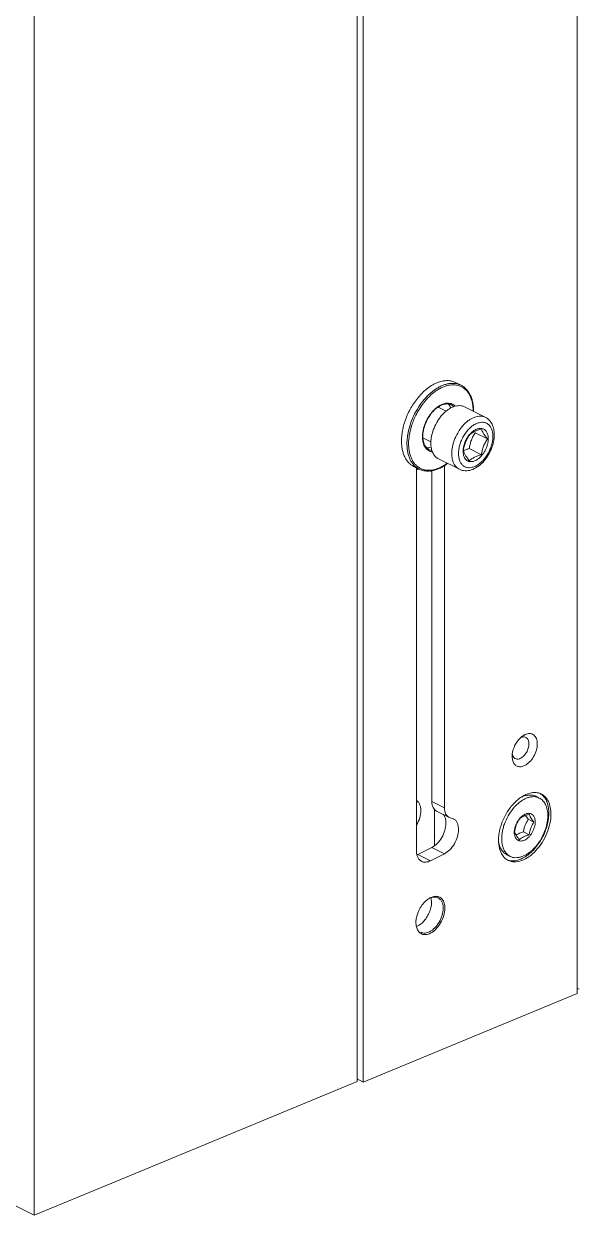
# Model space of a CAD drawing. Header units: millimetres. Extents: x 0 to 2382, y 0 to 1684.
# Drawn here: x 1988.3 to 2081.8, y 699.3 to 900.1 of the extents above; entities that cross this region are included whole.
import ezdxf

# ---------------------------------------------------------------- set-up
doc = ezdxf.new("R2010")
doc.units = ezdxf.units.MM
doc.layers.get('0').update_dxf_attribs({"lineweight": 13})

msp = doc.modelspace()

# ---------------------------------------------------------------- linework, layer by layer
for p, q in [((2081.61, 736.65), (2081.61, 1251.89)), ((2044.48, 1230.29), (2044.48, 721.83)), ((2045.54, 1230.77), (2045.54, 721.71)), ((1990.04, 1198.41), (1990.04, 699.27)), ((2061.1, 839.65), (2062.02, 839.19)), ((2059.54, 834.84), (2058.18, 835.52)), ((2066.12, 833.79), (2062.59, 835.56)), ((2056.94, 829.66), (2055.59, 830.33)), ((2066.49, 830.17), (2064.43, 831.2)), ((2065.47, 827.49), (2063.41, 828.52)), ((2061.74, 825.02), (2058.2, 826.79)), ((2059.23, 767.96), (2059.23, 825.65)), ((2054.03, 825.52), (2054.95, 825.06)), ((2054.49, 825.29), (2054.49, 760.74)), ((2057.11, 824.78), (2057.11, 769.02)), ((1990.04, 699.27), (1841.54, 773.52)), ((2075.23, 769.6), (2074.66, 769.89)), ((2057.11, 769.02), (2059.23, 767.96)), ((2057.57, 761.59), (2057.57, 767.67)), ((2060.01, 766.33), (2057.89, 767.4)), ((2060.35, 766.23), (2060.01, 766.34)), ((2060.72, 766.11), (2060.35, 766.23)), ((2073.37, 766.02), (2074.32, 765.54)), ((2072.56, 763.88), (2073.51, 763.4)), ((2054.74, 760.09), (2057.11, 761.27)), ((2059.23, 760.21), (2057.11, 761.27)), ((2054.74, 760.09), (2056.86, 759.02)), ((2056.86, 759.02), (2059.23, 760.21)), ((2070.31, 759.77), (2069.74, 760.05)), ((2081.96, 737.36), (2081.61, 737.54)), ((2081.61, 736.65), (2045.54, 721.71)), ((2044.48, 721.83), (2003.12, 704.69)), ((2044.48, 722.24), (2045.54, 721.71)), ((2003.12, 704.69), (1990.04, 699.27))]:
    msp.add_line(p, q)
for centre, radius, start, end in [((2064.71, 829.18), 11.44, 141.8887, 142.103), ((2063.38, 830.4), 9.62, 133.0859, 133.9961), ((2065.61, 828.56), 12.53, 153.4964, 158.2972), ((2055.74, 834.85), 8.39, 359.5685, 359.9996), ((2064.86, 828.83), 11.72, 162.9204, 163.2373), ((2065.26, 828.71), 12.14, 158.3025, 162.8911), ((2060.22, 830.5), 4.71, 179.1201, 179.9981), ((2075.04, 839.97), 13.77, 218.5727, 219.5825), ((2065.59, 828.06), 3.22, 178.8689, 179.9969), ((2056.06, 822.47), 2.96, 115.4586, 116.5674), ((2055.29, 823.27), 1.82, 100.5677, 102.4471), ((2073.86, 778.1), 2.43, 116.5749, 118.4772), ((2073.8, 778.2), 2.31, 114.7173, 116.5708), ((2071.5, 776.92), 0.756, 234.0644, 243.4397), ((2077.78, 762.29), 9.37, 142.4973, 143.4287), ((2077.57, 762.46), 9.11, 139.1596, 142.5104), ((2076.57, 763.09), 7.45, 135.9849, 137.8617), ((2076.37, 763.62), 7.43, 131.3429, 131.9742), ((2074.68, 763.8), 3.63, 140.2604, 141.3367), ((2069.93, 767.08), 6.91, 356.3123, 359.9655), ((2073.74, 763.8), 2.74, 177.7374, 179.9812), ((2075.4, 762.47), 7.05, 175.717, 179.9298), ((2074.65, 762.47), 6.3, 179.9813, 183.2384), ((2053.59, 762.37), 2.55, 292.8535, 296.5897), ((2058.76, 749.31), 3.97, 128.228, 131.9761), ((2058.62, 749.49), 3.75, 126.8615, 128.2064), ((2058.15, 750.21), 2.89, 116.5943, 119.941), ((2054.58, 752.12), 2.45, 11.8055, 15.003), ((2054.43, 752.09), 2.6, 10.4208, 11.8237), ((2058.14, 748.58), 3.72, 177.9411, 179.9889)]:
    msp.add_arc(centre, radius, start, end)
for points, knots in [([(2061.1, 839.65), (2061, 839.7), (2060.79, 839.79), (2060.46, 839.89), (2060.11, 839.96), (2059.63, 839.99), (2058.99, 839.94), (2058.21, 839.73), (2057.43, 839.38), (2056.64, 838.9), (2055.88, 838.29), (2055.15, 837.57), (2054.47, 836.76), (2053.84, 835.86), (2053.3, 834.9), (2052.83, 833.89), (2052.46, 832.86), (2052.19, 831.82), (2052.02, 830.8), (2051.98, 830.12), (2051.98, 829.79)], [0, 0, 0, 0, 0.022306, 0.044794, 0.067641, 0.091004, 0.139764, 0.191968, 0.248047, 0.308075, 0.371828, 0.438849, 0.508502, 0.580025, 0.652569, 0.725241, 0.797144, 0.867414, 0.935258, 1, 1, 1, 1]), ([(2062.02, 839.19), (2061.87, 839.27), (2061.56, 839.39), (2061.06, 839.5), (2060.53, 839.53), (2059.98, 839.48), (2059.42, 839.35), (2058.85, 839.15), (2058.27, 838.87), (2057.7, 838.52), (2057.14, 838.1), (2056.39, 837.46), (2055.52, 836.5), (2054.62, 835.2), (2054.12, 834.24), (2053.9, 833.75)], [0, 0, 0, 0, 0.046435, 0.093673, 0.142442, 0.193346, 0.246832, 0.303186, 0.362539, 0.424886, 0.490107, 0.55798, 0.700326, 0.848911, 1, 1, 1, 1]), ([(2057.93, 838.32), (2057.83, 838.26), (2057.44, 837.98), (2057.07, 837.68), (2056.8, 837.43)], [0, 0, 0, 0, 0.242186, 1, 1, 1, 1]), ([(2064.07, 834.81), (2064.07, 835.04), (2064.05, 835.49), (2063.96, 836.14), (2063.8, 836.75), (2063.59, 837.3), (2063.33, 837.8), (2063.01, 838.23), (2062.64, 838.59), (2062.22, 838.88), (2061.76, 839.09), (2061.27, 839.22), (2060.74, 839.27), (2060.2, 839.24), (2059.64, 839.13), (2059.06, 838.93), (2058.49, 838.67), (2058.11, 838.44), (2057.93, 838.32)], [0, 0, 0, 0, 0.074772, 0.146012, 0.213616, 0.277678, 0.338457, 0.39642, 0.452241, 0.506769, 0.560977, 0.615866, 0.672374, 0.731291, 0.793217, 0.858544, 0.927466, 1, 1, 1, 1]), ([(2064.13, 834.85), (2064.13, 835.1), (2064.11, 835.58), (2064.01, 836.28), (2063.84, 836.94), (2063.6, 837.53), (2063.3, 838.07), (2062.93, 838.53), (2062.5, 838.91), (2062.18, 839.11), (2062.02, 839.19)], [0, 0, 0, 0, 0.146196, 0.285596, 0.418086, 0.543958, 0.663861, 0.778852, 0.890338, 1, 1, 1, 1]), ([(2055.69, 836.2), (2055.44, 835.89), (2054.98, 835.22), (2054.58, 834.52), (2054.4, 834.15)], [0, 0, 0, 0, 0.496099, 1, 1, 1, 1]), ([(2055.52, 830.57), (2055.52, 830.77), (2055.55, 831.18), (2055.67, 831.8), (2055.85, 832.43), (2056.1, 833.04), (2056.41, 833.64), (2056.76, 834.2), (2057.16, 834.7), (2057.6, 835.15), (2058.05, 835.53), (2058.52, 835.83), (2059, 836.04), (2059.47, 836.16), (2059.92, 836.19), (2060.34, 836.11), (2060.72, 835.94), (2060.94, 835.77), (2061.04, 835.67)], [0, 0, 0, 0, 0.066906, 0.137088, 0.209709, 0.283783, 0.358254, 0.432043, 0.504109, 0.573498, 0.639405, 0.701242, 0.758713, 0.811903, 0.861363, 0.908155, 0.95379, 1, 1, 1, 1]), ([(2059.88, 836.03), (2059.77, 836.04), (2059.54, 836.05), (2059.19, 836), (2058.82, 835.88), (2058.44, 835.7), (2058.07, 835.46), (2057.7, 835.17), (2057.34, 834.82), (2056.88, 834.3), (2056.39, 833.55), (2056.01, 832.74), (2055.79, 832.06), (2055.66, 831.55), (2055.59, 831.06), (2055.57, 830.73), (2055.57, 830.57)], [0, 0, 0, 0, 0.043488, 0.090232, 0.140777, 0.195323, 0.253786, 0.315875, 0.381136, 0.449001, 0.589747, 0.732408, 0.802612, 0.871045, 0.937044, 1, 1, 1, 1]), ([(2056.69, 837.32), (2056.61, 837.24), (2056.26, 836.89), (2055.94, 836.53), (2055.72, 836.24)], [0, 0, 0, 0, 0.244993, 1, 1, 1, 1]), ([(2062.59, 835.56), (2062.46, 835.62), (2062.19, 835.72), (2061.74, 835.77), (2061.28, 835.73), (2060.8, 835.6), (2060.31, 835.39), (2059.82, 835.09), (2059.35, 834.71), (2058.9, 834.26), (2058.47, 833.76), (2057.96, 833.01), (2057.53, 832.2), (2057.23, 831.34), (2057.06, 830.7), (2056.95, 830.06), (2056.93, 829.64), (2056.93, 829.44)], [0, 0, 0, 0, 0.044734, 0.09089, 0.139664, 0.191881, 0.247975, 0.30802, 0.371791, 0.43883, 0.508503, 0.580045, 0.725165, 0.79709, 0.867374, 0.935246, 1, 1, 1, 1]), ([(2060.36, 835.88), (2060.29, 835.92), (2060.13, 835.98), (2059.97, 836.02), (2059.88, 836.03)], [0, 0, 0, 0, 0.4936, 1, 1, 1, 1]), ([(2059.88, 836.02), (2059.97, 835.93), (2060.13, 835.72), (2060.25, 835.49), (2060.3, 835.36)], [0, 0, 0, 0, 0.48446, 1, 1, 1, 1]), ([(2060.36, 835.88), (2060.44, 835.84), (2060.59, 835.75), (2060.72, 835.64), (2060.79, 835.58)], [0, 0, 0, 0, 0.495884, 1, 1, 1, 1]), ([(2053.9, 833.75), (2053.74, 833.39), (2053.46, 832.65), (2053.14, 831.53), (2052.95, 830.42), (2052.9, 829.69), (2052.9, 829.33)], [0, 0, 0, 0, 0.261697, 0.517796, 0.764867, 1, 1, 1, 1]), ([(2066.12, 833.79), (2065.99, 833.85), (2065.72, 833.95), (2065.28, 834), (2064.81, 833.96), (2064.33, 833.83), (2063.84, 833.62), (2063.36, 833.32), (2062.88, 832.94), (2062.43, 832.5), (2062.01, 831.99), (2061.49, 831.25), (2061.07, 830.43), (2060.76, 829.57), (2060.59, 828.93), (2060.49, 828.3), (2060.46, 827.88), (2060.46, 827.67)], [0, 0, 0, 0, 0.044734, 0.09089, 0.139663, 0.191881, 0.247976, 0.30802, 0.371791, 0.43883, 0.508503, 0.580045, 0.725165, 0.797089, 0.867375, 0.935244, 1, 1, 1, 1]), ([(2066.12, 833.79), (2066.24, 833.73), (2066.48, 833.58), (2066.79, 833.31), (2067.05, 832.98), (2067.27, 832.61), (2067.43, 832.21), (2067.59, 831.63), (2067.63, 831.17), (2067.63, 830.85)], [0, 0, 0, 0, 0.117982, 0.236473, 0.35628, 0.478104, 0.602788, 0.731056, 1, 1, 1, 1]), ([(2053.63, 832.22), (2053.49, 831.73), (2053.27, 830.78), (2053.18, 829.81), (2053.18, 829.33)], [0, 0, 0, 0, 0.515086, 1, 1, 1, 1]), ([(2067.39, 830.57), (2067.39, 830.79), (2067.36, 831.22), (2067.2, 831.81), (2066.97, 832.23), (2066.74, 832.5), (2066.55, 832.66), (2066.34, 832.79), (2066.11, 832.89), (2065.86, 832.94), (2065.51, 832.97), (2065.04, 832.9), (2064.47, 832.68), (2063.9, 832.33), (2063.36, 831.85), (2062.87, 831.27), (2062.43, 830.61), (2062.07, 829.9), (2061.8, 829.15), (2061.64, 828.41), (2061.6, 827.91), (2061.6, 827.67)], [0, 0, 0, 0, 0.063409, 0.121043, 0.173279, 0.197842, 0.221689, 0.245157, 0.268615, 0.292434, 0.316954, 0.369065, 0.426555, 0.489818, 0.558379, 0.63114, 0.706587, 0.782972, 0.858467, 0.931314, 1, 1, 1, 1]), ([(2063.41, 830.82), (2063.57, 831), (2063.82, 831.26), (2064.19, 831.55), (2064.47, 831.71), (2064.75, 831.83), (2065.02, 831.91), (2065.29, 831.94), (2065.54, 831.91), (2065.78, 831.84), (2065.99, 831.72), (2066.18, 831.55), (2066.34, 831.34), (2066.46, 831.1), (2066.59, 830.71), (2066.62, 830.4), (2066.62, 830.18)], [0, 0, 0, 0, 0.155756, 0.228554, 0.297284, 0.361755, 0.422052, 0.478602, 0.532205, 0.584013, 0.635426, 0.687901, 0.742746, 0.800954, 0.863143, 1, 1, 1, 1]), ([(2063.43, 830.8), (2063.55, 830.91), (2063.82, 831.13), (2064.3, 831.41), (2064.86, 831.64), (2065.26, 831.76), (2065.47, 831.82)], [0, 0, 0, 0, 0.216086, 0.454608, 0.717865, 1, 1, 1, 1]), ([(2065.47, 831.82), (2065.51, 831.7), (2065.61, 831.44), (2065.83, 831.04), (2066.13, 830.61), (2066.36, 830.32), (2066.49, 830.17)], [0, 0, 0, 0, 0.19295, 0.423865, 0.696098, 1, 1, 1, 1]), ([(2051.98, 829.79), (2051.98, 829.55), (2052, 829.07), (2052.1, 828.37), (2052.27, 827.72), (2052.5, 827.13), (2052.8, 826.61), (2053.15, 826.16), (2053.56, 825.79), (2053.87, 825.6), (2054.03, 825.52)], [0, 0, 0, 0, 0.148361, 0.289413, 0.422924, 0.549127, 0.668629, 0.782515, 0.892331, 1, 1, 1, 1]), ([(2057.2, 827.96), (2057.08, 827.97), (2056.83, 828.03), (2056.5, 828.2), (2056.2, 828.44), (2055.95, 828.74), (2055.76, 829.11), (2055.62, 829.54), (2055.53, 830), (2055.51, 830.33), (2055.51, 830.5)], [0, 0, 0, 0, 0.111964, 0.222142, 0.333928, 0.450459, 0.574191, 0.706685, 0.848658, 1, 1, 1, 1]), ([(2055.57, 830.57), (2055.57, 830.38), (2055.6, 830), (2055.72, 829.48), (2055.91, 829.03), (2056.09, 828.78), (2056.19, 828.68)], [0, 0, 0, 0, 0.286781, 0.548631, 0.785352, 1, 1, 1, 1]), ([(2061.6, 827.67), (2061.6, 827.45), (2061.63, 827.02), (2061.79, 826.43), (2062.02, 826.01), (2062.25, 825.75), (2062.44, 825.58), (2062.65, 825.45), (2062.88, 825.36), (2063.13, 825.3), (2063.48, 825.27), (2063.95, 825.34), (2064.52, 825.56), (2065.09, 825.92), (2065.63, 826.39), (2066.12, 826.97), (2066.56, 827.63), (2066.92, 828.35), (2067.19, 829.09), (2067.35, 829.83), (2067.39, 830.33), (2067.39, 830.57)], [0, 0, 0, 0, 0.063409, 0.121043, 0.173279, 0.197842, 0.221689, 0.245157, 0.268615, 0.292434, 0.316954, 0.369065, 0.426555, 0.489818, 0.558379, 0.63114, 0.706587, 0.782972, 0.858467, 0.931314, 1, 1, 1, 1]), ([(2067.63, 830.85), (2067.63, 830.44), (2067.55, 829.81), (2067.34, 828.99), (2067.03, 828.17), (2066.52, 827.2), (2065.86, 826.34), (2065.25, 825.77), (2064.63, 825.3), (2063.95, 824.95), (2063.24, 824.78), (2062.72, 824.75), (2062.21, 824.83), (2061.89, 824.95), (2061.74, 825.02)], [0, 0, 0, 0, 0.129258, 0.196876, 0.265722, 0.404191, 0.539215, 0.604026, 0.666483, 0.783849, 0.839529, 0.893755, 0.947081, 1, 1, 1, 1]), ([(2062.37, 828.12), (2062.38, 828.36), (2062.44, 828.83), (2062.65, 829.53), (2062.97, 830.21), (2063.26, 830.62), (2063.41, 830.82)], [0, 0, 0, 0, 0.236261, 0.488003, 0.74598, 1, 1, 1, 1]), ([(2066.62, 830.18), (2066.62, 830.01), (2066.59, 829.64), (2066.46, 829.1), (2066.27, 828.55), (2066.01, 828.03), (2065.69, 827.55), (2065.32, 827.13), (2064.93, 826.78), (2064.52, 826.52), (2064.1, 826.35), (2063.75, 826.31), (2063.5, 826.33), (2063.32, 826.37), (2063.15, 826.44), (2062.99, 826.53), (2062.85, 826.65), (2062.68, 826.85), (2062.51, 827.15), (2062.4, 827.59), (2062.37, 827.9), (2062.37, 828.06)], [0, 0, 0, 0, 0.068686, 0.141533, 0.217028, 0.293412, 0.36886, 0.441621, 0.510182, 0.573445, 0.630935, 0.683046, 0.707566, 0.731384, 0.754843, 0.778311, 0.802158, 0.826721, 0.878957, 0.936592, 1, 1, 1, 1]), ([(2062.41, 828.12), (2062.44, 828.37), (2062.53, 828.85), (2062.74, 829.54), (2063.05, 830.2), (2063.3, 830.6), (2063.43, 830.8)], [0, 0, 0, 0, 0.253391, 0.505976, 0.755306, 1, 1, 1, 1]), ([(2064.43, 831.2), (2064.3, 831), (2064.05, 830.59), (2063.75, 829.94), (2063.53, 829.24), (2063.45, 828.76), (2063.41, 828.52)], [0, 0, 0, 0, 0.244694, 0.494024, 0.746609, 1, 1, 1, 1]), ([(2066.49, 830.17), (2066.36, 829.97), (2066.11, 829.56), (2065.81, 828.91), (2065.59, 828.21), (2065.5, 827.73), (2065.47, 827.49)], [0, 0, 0, 0, 0.244694, 0.494024, 0.746609, 1, 1, 1, 1]), ([(2052.9, 829.33), (2052.9, 829.09), (2052.92, 828.61), (2053.02, 827.91), (2053.19, 827.26), (2053.42, 826.67), (2053.72, 826.15), (2054.07, 825.7), (2054.48, 825.33), (2054.79, 825.14), (2054.95, 825.06)], [0, 0, 0, 0, 0.148365, 0.289411, 0.422924, 0.549127, 0.668628, 0.782516, 0.892331, 1, 1, 1, 1]), ([(2053.18, 829.33), (2053.18, 829.09), (2053.2, 828.63), (2053.3, 827.95), (2053.44, 827.42), (2053.58, 827.02), (2053.74, 826.66), (2053.97, 826.24), (2054.32, 825.8), (2054.72, 825.44), (2055.16, 825.16), (2055.65, 824.97), (2056.18, 824.86), (2056.74, 824.84), (2057.21, 824.9), (2057.6, 824.99), (2058, 825.11), (2058.51, 825.32), (2059.11, 825.64), (2059.49, 825.9), (2059.69, 826.05)], [0, 0, 0, 0, 0.074232, 0.144816, 0.211641, 0.243689, 0.274853, 0.334684, 0.391704, 0.446677, 0.500557, 0.55441, 0.609304, 0.666201, 0.725877, 0.756954, 0.788911, 0.855553, 0.925942, 1, 1, 1, 1]), ([(2056.98, 828.73), (2056.85, 828.69), (2056.59, 828.65), (2056.32, 828.66), (2056.19, 828.67)], [0, 0, 0, 0, 0.515579, 1, 1, 1, 1]), ([(2056.19, 828.68), (2056.25, 828.62), (2056.38, 828.5), (2056.53, 828.41), (2056.61, 828.37)], [0, 0, 0, 0, 0.506633, 1, 1, 1, 1]), ([(2057.11, 828.22), (2057.02, 828.23), (2056.85, 828.27), (2056.68, 828.33), (2056.61, 828.37)], [0, 0, 0, 0, 0.504124, 1, 1, 1, 1]), ([(2058.2, 826.79), (2058.1, 826.84), (2057.91, 826.96), (2057.66, 827.19), (2057.44, 827.47), (2057.25, 827.79), (2057.11, 828.16), (2056.97, 828.7), (2056.93, 829.14), (2056.93, 829.44)], [0, 0, 0, 0, 0.107708, 0.217562, 0.33149, 0.451039, 0.577278, 0.710836, 1, 1, 1, 1]), ([(2060.46, 827.67), (2060.46, 827.37), (2060.5, 826.94), (2060.64, 826.39), (2060.79, 826.02), (2060.97, 825.7), (2061.19, 825.42), (2061.45, 825.19), (2061.64, 825.07), (2061.74, 825.02)], [0, 0, 0, 0, 0.289163, 0.422719, 0.548963, 0.66851, 0.782438, 0.892292, 1, 1, 1, 1]), ([(2063.41, 828.52), (2063.24, 828.47), (2062.9, 828.37), (2062.57, 828.24), (2062.41, 828.17)], [0, 0, 0, 0, 0.513069, 1, 1, 1, 1]), ([(2063.43, 826.47), (2063.3, 826.62), (2063.07, 826.92), (2062.77, 827.35), (2062.55, 827.75), (2062.45, 828), (2062.41, 828.12)], [0, 0, 0, 0, 0.303903, 0.576135, 0.80705, 1, 1, 1, 1]), ([(2054.95, 825.06), (2055.12, 824.98), (2055.47, 824.84), (2056.04, 824.73), (2056.64, 824.71), (2057.25, 824.8), (2057.88, 824.97), (2058.51, 825.23), (2059.14, 825.58), (2059.54, 825.86), (2059.74, 826.01)], [0, 0, 0, 0, 0.10946, 0.220775, 0.335653, 0.455517, 0.581426, 0.714033, 0.853593, 1, 1, 1, 1]), ([(2065.47, 827.49), (2065.26, 827.43), (2064.86, 827.31), (2064.3, 827.08), (2063.82, 826.8), (2063.55, 826.58), (2063.43, 826.47)], [0, 0, 0, 0, 0.282135, 0.545392, 0.783914, 1, 1, 1, 1]), ([(2054.74, 825.12), (2054.72, 825.11), (2054.63, 825.07), (2054.55, 825.02), (2054.49, 824.99)], [0, 0, 0, 0, 0.245609, 1, 1, 1, 1]), ([(2054.89, 825.05), (2054.86, 825.05), (2054.72, 825.01), (2054.59, 824.96), (2054.49, 824.92)], [0, 0, 0, 0, 0.241819, 1, 1, 1, 1]), ([(2057.11, 824.51), (2057.1, 824.54), (2057.05, 824.63), (2056.99, 824.71), (2056.95, 824.78)], [0, 0, 0, 0, 0.255394, 1, 1, 1, 1]), ([(2072.06, 779.77), (2071.67, 779.41), (2071.05, 778.53), (2070.72, 777.51), (2070.67, 776.98)], [0, 0, 0, 0, 0.499798, 1, 1, 1, 1]), ([(2072.34, 780.01), (2072.32, 779.99), (2072.22, 779.91), (2072.13, 779.83), (2072.06, 779.77)], [0, 0, 0, 0, 0.245089, 1, 1, 1, 1]), ([(2072.39, 779.88), (2072.36, 779.87), (2072.25, 779.84), (2072.14, 779.8), (2072.06, 779.76)], [0, 0, 0, 0, 0.239861, 1, 1, 1, 1]), ([(2072.7, 780.24), (2072.67, 780.22), (2072.55, 780.15), (2072.43, 780.07), (2072.34, 780.01)], [0, 0, 0, 0, 0.242433, 1, 1, 1, 1]), ([(2072.96, 779.82), (2072.87, 779.86), (2072.68, 779.91), (2072.49, 779.9), (2072.39, 779.88)], [0, 0, 0, 0, 0.481246, 1, 1, 1, 1]), ([(2074.89, 778.74), (2074.89, 779.04), (2074.82, 779.6), (2074.42, 780.19), (2073.99, 780.43), (2073.48, 780.52), (2073.08, 780.42), (2072.84, 780.31)], [0, 0, 0, 0, 0.285545, 0.522107, 0.632678, 0.745977, 1, 1, 1, 1]), ([(2073.48, 778.74), (2073.48, 778.86), (2073.46, 779.09), (2073.36, 779.41), (2073.19, 779.66), (2073.04, 779.78), (2072.96, 779.82)], [0, 0, 0, 0, 0.289252, 0.549686, 0.78297, 1, 1, 1, 1]), ([(2072.06, 776.3), (2072.26, 776.4), (2072.65, 776.7), (2073.09, 777.29), (2073.39, 777.99), (2073.48, 778.49), (2073.48, 778.74)], [0, 0, 0, 0, 0.229676, 0.488215, 0.753207, 1, 1, 1, 1]), ([(2072.77, 775.08), (2073.07, 775.23), (2073.65, 775.68), (2074.31, 776.57), (2074.76, 777.62), (2074.89, 778.37), (2074.89, 778.74)], [0, 0, 0, 0, 0.2297, 0.488215, 0.753182, 1, 1, 1, 1]), ([(2070.67, 776.98), (2070.66, 776.95), (2070.65, 776.83), (2070.65, 776.71), (2070.65, 776.61)], [0, 0, 0, 0, 0.255387, 1, 1, 1, 1]), ([(2070.65, 776.61), (2070.65, 776.53), (2070.66, 776.22), (2070.72, 775.91), (2070.81, 775.69)], [0, 0, 0, 0, 0.267399, 1, 1, 1, 1]), ([(2070.68, 776.98), (2070.7, 776.84), (2070.79, 776.58), (2070.96, 776.38), (2071.06, 776.3)], [0, 0, 0, 0, 0.533404, 1, 1, 1, 1]), ([(2070.81, 775.69), (2070.89, 775.51), (2071.09, 775.18), (2071.59, 774.88), (2072.19, 774.85), (2072.58, 774.98), (2072.77, 775.08)], [0, 0, 0, 0, 0.251343, 0.482145, 0.723859, 1, 1, 1, 1]), ([(2071.17, 776.24), (2071.25, 776.2), (2071.37, 776.17), (2071.49, 776.16), (2071.52, 776.16)], [0, 0, 0, 0, 0.741734, 1, 1, 1, 1]), ([(2071.52, 776.16), (2071.56, 776.16), (2071.75, 776.17), (2071.93, 776.23), (2072.06, 776.3)], [0, 0, 0, 0, 0.23363, 1, 1, 1, 1]), ([(2071.21, 768.27), (2071.37, 768.44), (2071.7, 768.74), (2072.22, 769.14), (2072.75, 769.45), (2073.28, 769.68), (2073.81, 769.81), (2074.31, 769.85), (2074.79, 769.78), (2075.09, 769.67), (2075.23, 769.6)], [0, 0, 0, 0, 0.152379, 0.29723, 0.433643, 0.561224, 0.68022, 0.791651, 0.897371, 1, 1, 1, 1]), ([(2072.25, 769.8), (2072.18, 769.76), (2071.91, 769.57), (2071.65, 769.37), (2071.46, 769.2)], [0, 0, 0, 0, 0.243092, 1, 1, 1, 1]), ([(2074.15, 770.52), (2073.99, 770.5), (2073.32, 770.38), (2072.69, 770.08), (2072.25, 769.8)], [0, 0, 0, 0, 0.230699, 1, 1, 1, 1]), ([(2074.66, 769.89), (2074.58, 769.93), (2074.4, 770), (2074.12, 770.08), (2073.83, 770.11), (2073.42, 770.11), (2072.88, 770.02), (2072.46, 769.86), (2072.26, 769.76)], [0, 0, 0, 0, 0.113392, 0.228095, 0.345339, 0.466211, 0.721828, 1, 1, 1, 1]), ([(2075.56, 770.27), (2075.35, 770.38), (2074.88, 770.53), (2074.39, 770.54), (2074.15, 770.52)], [0, 0, 0, 0, 0.487221, 1, 1, 1, 1]), ([(2075.23, 769.6), (2075.34, 769.55), (2075.55, 769.42), (2075.84, 769.16), (2076.09, 768.84), (2076.29, 768.48), (2076.46, 768.07), (2076.62, 767.46), (2076.66, 766.96), (2076.66, 766.63)], [0, 0, 0, 0, 0.107708, 0.217562, 0.331488, 0.451034, 0.577277, 0.710835, 1, 1, 1, 1]), ([(2075.33, 770.39), (2075.39, 770.35), (2075.63, 770.2), (2075.85, 770), (2075.99, 769.83)], [0, 0, 0, 0, 0.246282, 1, 1, 1, 1]), ([(2077.19, 766.89), (2077.19, 767.27), (2077.13, 768), (2076.82, 768.99), (2076.3, 769.78), (2075.82, 770.15), (2075.56, 770.27)], [0, 0, 0, 0, 0.289574, 0.549671, 0.78286, 1, 1, 1, 1]), ([(2075.99, 769.83), (2076.28, 769.49), (2076.72, 768.58), (2076.83, 767.6), (2076.83, 767.07)], [0, 0, 0, 0, 0.460828, 1, 1, 1, 1]), ([(2055.23, 767.48), (2055.23, 767.66), (2055.2, 768.02), (2055.07, 768.52), (2054.83, 768.93), (2054.61, 769.13), (2054.5, 769.21)], [0, 0, 0, 0, 0.28669, 0.547266, 0.78234, 1, 1, 1, 1]), ([(2054.51, 765.03), (2054.74, 765.41), (2055.09, 766.2), (2055.23, 767.06), (2055.23, 767.48)], [0, 0, 0, 0, 0.517569, 1, 1, 1, 1]), ([(2057.11, 769.02), (2057.11, 768.84), (2057.14, 768.49), (2057.28, 768.01), (2057.53, 767.63), (2057.76, 767.46), (2057.89, 767.4)], [0, 0, 0, 0, 0.289313, 0.549489, 0.782635, 1, 1, 1, 1]), ([(2060.01, 766.34), (2059.88, 766.4), (2059.65, 766.57), (2059.4, 766.95), (2059.26, 767.43), (2059.23, 767.78), (2059.23, 767.96)], [0, 0, 0, 0, 0.217364, 0.45051, 0.710687, 1, 1, 1, 1]), ([(2070.25, 767.88), (2069.66, 767.07), (2069.02, 765.87), (2068.65, 764.6), (2068.57, 764.28)], [0, 0, 0, 0, 0.752934, 1, 1, 1, 1]), ([(2068.88, 762.74), (2068.88, 762.97), (2068.91, 763.43), (2069.02, 764.13), (2069.2, 764.84), (2069.54, 765.79), (2070.11, 766.92), (2070.71, 767.73), (2071.05, 768.09)], [0, 0, 0, 0, 0.115345, 0.236176, 0.361289, 0.489342, 0.747973, 1, 1, 1, 1]), ([(2071.4, 769.15), (2071.34, 769.09), (2071.08, 768.86), (2070.85, 768.61), (2070.68, 768.41)], [0, 0, 0, 0, 0.245022, 1, 1, 1, 1]), ([(2059.47, 765.36), (2059.47, 764.95), (2059.34, 764.11), (2058.83, 762.94), (2058.09, 761.94), (2057.44, 761.44), (2057.11, 761.27)], [0, 0, 0, 0, 0.246829, 0.511783, 0.770291, 1, 1, 1, 1]), ([(2058.98, 766.88), (2059.02, 766.84), (2059.18, 766.65), (2059.29, 766.42), (2059.34, 766.24)], [0, 0, 0, 0, 0.237029, 1, 1, 1, 1]), ([(2059.34, 766.24), (2059.37, 766.17), (2059.45, 765.88), (2059.47, 765.58), (2059.47, 765.36)], [0, 0, 0, 0, 0.236009, 1, 1, 1, 1]), ([(2061.6, 764.29), (2061.6, 764.5), (2061.56, 764.89), (2061.4, 765.42), (2061.12, 765.84), (2060.86, 766.04), (2060.73, 766.11)], [0, 0, 0, 0, 0.289313, 0.549489, 0.782635, 1, 1, 1, 1]), ([(2069.97, 759.09), (2070.3, 758.93), (2071.08, 758.76), (2072.32, 759), (2073.56, 759.68), (2074.73, 760.74), (2075.75, 762.09), (2076.54, 763.63), (2077.06, 765.25), (2077.19, 766.36), (2077.19, 766.89)], [0, 0, 0, 0, 0.090494, 0.191264, 0.307352, 0.438213, 0.57954, 0.724921, 0.867307, 1, 1, 1, 1]), ([(2076.66, 766.63), (2076.66, 766.4), (2076.63, 765.93), (2076.51, 765.22), (2076.32, 764.49), (2075.98, 763.53), (2075.51, 762.62), (2074.93, 761.78), (2074.45, 761.21), (2073.94, 760.71), (2073.41, 760.29), (2072.87, 759.96), (2072.32, 759.71), (2071.78, 759.57), (2071.25, 759.52), (2070.76, 759.58), (2070.45, 759.69), (2070.31, 759.77)], [0, 0, 0, 0, 0.064756, 0.132625, 0.202911, 0.274835, 0.419955, 0.491499, 0.561172, 0.628211, 0.691982, 0.752026, 0.80812, 0.860338, 0.90911, 0.955266, 1, 1, 1, 1]), ([(2071.85, 766.07), (2071.72, 765.91), (2071.5, 765.58), (2071.24, 765.04), (2071.06, 764.48), (2071.01, 764.09), (2071, 763.91)], [0, 0, 0, 0, 0.253745, 0.511129, 0.762731, 1, 1, 1, 1]), ([(2071, 763.8), (2071, 763.67), (2071.02, 763.41), (2071.12, 763.05), (2071.28, 762.75), (2071.51, 762.52), (2071.78, 762.38), (2072.1, 762.33), (2072.44, 762.38), (2072.78, 762.51), (2073.13, 762.73), (2073.46, 763.02), (2073.76, 763.37), (2074.03, 763.78), (2074.25, 764.21), (2074.41, 764.66), (2074.51, 765.12), (2074.54, 765.42), (2074.54, 765.57)], [0, 0, 0, 0, 0.063432, 0.121097, 0.173353, 0.221646, 0.268442, 0.316664, 0.368797, 0.426311, 0.489599, 0.558188, 0.630979, 0.706458, 0.782875, 0.858401, 0.931288, 1, 1, 1, 1]), ([(2071.87, 766.05), (2071.77, 765.89), (2071.57, 765.57), (2071.33, 765.04), (2071.16, 764.48), (2071.09, 764.1), (2071.06, 763.91)], [0, 0, 0, 0, 0.244691, 0.494024, 0.746612, 1, 1, 1, 1]), ([(2073.51, 766.86), (2073.34, 766.82), (2073.02, 766.72), (2072.57, 766.54), (2072.19, 766.31), (2071.97, 766.14), (2071.87, 766.05)], [0, 0, 0, 0, 0.282128, 0.545391, 0.783916, 1, 1, 1, 1]), ([(2074.54, 765.57), (2074.54, 765.75), (2074.51, 766.01), (2074.41, 766.33), (2074.31, 766.53), (2074.18, 766.71), (2074.02, 766.84), (2073.85, 766.95), (2073.65, 767.01), (2073.44, 767.03), (2073.22, 767.01), (2073, 766.95), (2072.68, 766.82), (2072.29, 766.55), (2072.02, 766.28), (2071.89, 766.12)], [0, 0, 0, 0, 0.137226, 0.199628, 0.258051, 0.313111, 0.36577, 0.417313, 0.469181, 0.522765, 0.579221, 0.639363, 0.703639, 0.844529, 1, 1, 1, 1]), ([(2076.82, 766.63), (2076.77, 765.9), (2076.46, 764.41), (2075.5, 762.36), (2074.15, 760.62), (2073.01, 759.75), (2072.41, 759.45)], [0, 0, 0, 0, 0.25105, 0.515764, 0.771966, 1, 1, 1, 1]), ([(2073.37, 766.02), (2073.27, 765.86), (2073.07, 765.54), (2072.82, 765.01), (2072.65, 764.45), (2072.58, 764.07), (2072.56, 763.88)], [0, 0, 0, 0, 0.244691, 0.494024, 0.746612, 1, 1, 1, 1]), ([(2072.89, 766.66), (2072.96, 766.56), (2073.11, 766.34), (2073.28, 766.12), (2073.37, 766.02)], [0, 0, 0, 0, 0.477159, 1, 1, 1, 1]), ([(2074.32, 765.54), (2074.22, 765.66), (2074.04, 765.9), (2073.79, 766.24), (2073.62, 766.56), (2073.54, 766.77), (2073.51, 766.86)], [0, 0, 0, 0, 0.303897, 0.576139, 0.80705, 1, 1, 1, 1]), ([(2073.51, 763.4), (2073.53, 763.59), (2073.61, 763.98), (2073.78, 764.54), (2074.02, 765.06), (2074.22, 765.38), (2074.32, 765.54)], [0, 0, 0, 0, 0.253388, 0.505976, 0.755309, 1, 1, 1, 1]), ([(2059.23, 760.21), (2059.56, 760.38), (2060.21, 760.88), (2060.95, 761.88), (2061.46, 763.05), (2061.6, 763.89), (2061.6, 764.29)], [0, 0, 0, 0, 0.229709, 0.488217, 0.753171, 1, 1, 1, 1]), ([(2068.57, 764.28), (2068.55, 764.17), (2068.45, 763.75), (2068.39, 763.32), (2068.37, 762.99)], [0, 0, 0, 0, 0.25615, 1, 1, 1, 1]), ([(2071.06, 763.91), (2071.09, 763.81), (2071.17, 763.61), (2071.35, 763.29), (2071.59, 762.94), (2071.77, 762.71), (2071.87, 762.58)], [0, 0, 0, 0, 0.19295, 0.423862, 0.696103, 1, 1, 1, 1]), ([(2072.56, 763.88), (2072.44, 763.84), (2072.21, 763.78), (2071.88, 763.66), (2071.58, 763.52), (2071.4, 763.41), (2071.31, 763.36)], [0, 0, 0, 0, 0.26949, 0.528241, 0.772467, 1, 1, 1, 1]), ([(2071.87, 762.58), (2071.97, 762.67), (2072.19, 762.85), (2072.57, 763.07), (2073.02, 763.26), (2073.34, 763.35), (2073.51, 763.4)], [0, 0, 0, 0, 0.216084, 0.454609, 0.717871, 1, 1, 1, 1]), ([(2068.36, 762.12), (2068.38, 761.66), (2068.52, 760.82), (2068.92, 760.04), (2069.17, 759.74)], [0, 0, 0, 0, 0.534879, 1, 1, 1, 1]), ([(2068.39, 762.13), (2068.43, 761.9), (2068.55, 761.45), (2068.79, 760.94), (2069.05, 760.6), (2069.26, 760.38), (2069.49, 760.19), (2069.66, 760.09), (2069.74, 760.05)], [0, 0, 0, 0, 0.279234, 0.535169, 0.655904, 0.772841, 0.88711, 1, 1, 1, 1]), ([(2069.8, 760.12), (2069.65, 760.26), (2069.38, 760.61), (2069.09, 761.23), (2068.91, 761.95), (2068.88, 762.47), (2068.88, 762.74)], [0, 0, 0, 0, 0.219631, 0.457334, 0.717195, 1, 1, 1, 1]), ([(2054.49, 760.74), (2054.49, 760.54), (2054.52, 760.15), (2054.69, 759.62), (2054.97, 759.19), (2055.22, 759), (2055.36, 758.93)], [0, 0, 0, 0, 0.289566, 0.549648, 0.782838, 1, 1, 1, 1]), ([(2069.17, 759.74), (2069.23, 759.67), (2069.46, 759.42), (2069.74, 759.21), (2069.97, 759.09)], [0, 0, 0, 0, 0.256693, 1, 1, 1, 1]), ([(2070.31, 759.77), (2070.22, 759.81), (2070.04, 759.92), (2069.88, 760.05), (2069.8, 760.12)], [0, 0, 0, 0, 0.496629, 1, 1, 1, 1]), ([(2072.41, 759.45), (2072, 759.24), (2071.15, 758.95), (2070.25, 759.03), (2069.86, 759.17)], [0, 0, 0, 0, 0.534579, 1, 1, 1, 1]), ([(2055.36, 758.93), (2055.57, 758.82), (2056.11, 758.73), (2056.61, 758.9), (2056.86, 759.02)], [0, 0, 0, 0, 0.463653, 1, 1, 1, 1]), ([(2056.1, 752.26), (2055.6, 751.82), (2054.82, 750.7), (2054.44, 749.38), (2054.42, 748.71)], [0, 0, 0, 0, 0.503226, 1, 1, 1, 1]), ([(2057.04, 752.01), (2057.04, 751.41), (2056.74, 750.2), (2056.06, 749.15), (2055.62, 748.71)], [0, 0, 0, 0, 0.491212, 1, 1, 1, 1]), ([(2056.71, 752.71), (2056.68, 752.69), (2056.56, 752.62), (2056.45, 752.55), (2056.37, 752.49)], [0, 0, 0, 0, 0.243938, 1, 1, 1, 1]), ([(2058.17, 752.78), (2057.96, 752.88), (2057.44, 752.97), (2056.96, 752.81), (2056.72, 752.69)], [0, 0, 0, 0, 0.463661, 1, 1, 1, 1]), ([(2057.61, 753.02), (2057.55, 753.01), (2057.29, 752.97), (2057.04, 752.88), (2056.86, 752.79)], [0, 0, 0, 0, 0.236209, 1, 1, 1, 1]), ([(2056.99, 752.56), (2057, 752.51), (2057.02, 752.33), (2057.04, 752.15), (2057.04, 752.01)], [0, 0, 0, 0, 0.242102, 1, 1, 1, 1]), ([(2059.3, 751.02), (2059.3, 751.31), (2059.24, 751.85), (2058.9, 752.56), (2058.31, 753), (2057.84, 753.04), (2057.61, 753.02)], [0, 0, 0, 0, 0.293678, 0.544706, 0.76924, 1, 1, 1, 1]), ([(2059.02, 751.02), (2059.02, 751.22), (2058.98, 751.6), (2058.82, 752.11), (2058.55, 752.52), (2058.3, 752.71), (2058.17, 752.78)], [0, 0, 0, 0, 0.28956, 0.549639, 0.782834, 1, 1, 1, 1]), ([(2056.72, 747.06), (2057.04, 747.22), (2057.67, 747.71), (2058.39, 748.68), (2058.88, 749.81), (2059.02, 750.63), (2059.02, 751.02)], [0, 0, 0, 0, 0.229704, 0.488217, 0.753177, 1, 1, 1, 1]), ([(2056.86, 746.81), (2057.21, 746.99), (2057.87, 747.51), (2058.63, 748.54), (2059.15, 749.74), (2059.3, 750.6), (2059.3, 751.02)], [0, 0, 0, 0, 0.229709, 0.488217, 0.753171, 1, 1, 1, 1]), ([(2054.42, 748.58), (2054.42, 748.51), (2054.43, 748.21), (2054.48, 747.92), (2054.54, 747.72)], [0, 0, 0, 0, 0.263556, 1, 1, 1, 1]), ([(2055.62, 748.71), (2055.54, 748.62), (2055.21, 748.32), (2054.82, 748.07), (2054.52, 747.95)], [0, 0, 0, 0, 0.269942, 1, 1, 1, 1]), ([(2054.54, 747.72), (2054.61, 747.48), (2054.82, 747.04), (2055.41, 746.61), (2056.15, 746.53), (2056.62, 746.7), (2056.86, 746.81)], [0, 0, 0, 0, 0.258155, 0.48916, 0.726716, 1, 1, 1, 1]), ([(2055.26, 746.97), (2055.47, 746.86), (2055.99, 746.78), (2056.48, 746.94), (2056.72, 747.06)], [0, 0, 0, 0, 0.463661, 1, 1, 1, 1])]:
    msp.add_open_spline(points, degree=3, knots=knots)

doc.saveas('drawing.dxf')
